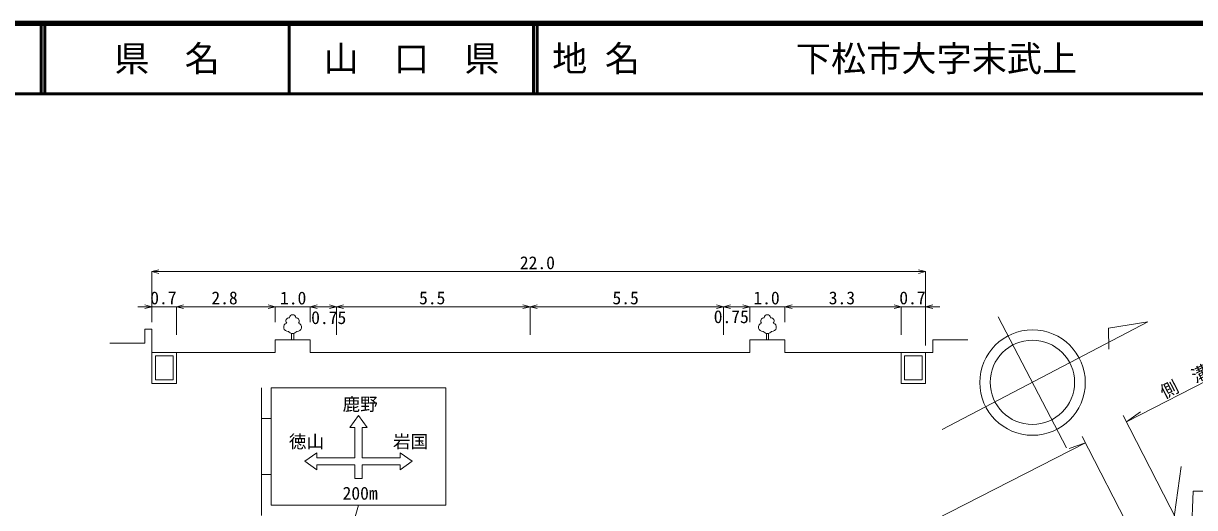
# Model space of a CAD drawing. Units: millimetres, scale not verified, with parts at other scales. Extents: x 40000 to 680000, y 20000 to 380000.
# Drawn here: x 295208 to 461713, y 311122 to 380000 of the extents above; entities that cross this region are included whole.
import ezdxf
from ezdxf.enums import TextEntityAlignment as Align

# ---------------------------------------------------------------- set-up
doc = ezdxf.new("R2010")
doc.units = ezdxf.units.MM
doc.header["$LTSCALE"] = 1000
for name, color, linetype, lineweight in [('M-BGD', 7, 'Continuous', 13), ('M-BMK-SRVR', 3, 'Continuous', 13), ('M-STR-HTXT', 7, 'Continuous', 13), ('M-STR-STRC', 7, 'Continuous', 13), ('M-TTL', 2, 'Continuous', 140), ('M-TTL-LINE', 7, 'Continuous', 50)]:
    doc.layers.add(name, color=color, linetype=linetype, lineweight=lineweight)
doc.layers.add('M-TTL-TXT', color=7, linetype='Continuous')
doc.styles.add('ＭＳ ゴシック', font='')
doc.styles.get('ＭＳ ゴシック').set_extended_font_data('MS Gothic')

msp = doc.modelspace()

# ---------------------------------------------------------------- linework, layer by layer
at = {"layer": 'M-BGD'}
for p, q in [((333330, 334990), (333330, 335905)), ((333630, 334990), (333630, 335905)), ((400830, 334990), (400830, 335905)), ((401130, 334990), (401130, 335905))]:
    msp.add_line(p, q, dxfattribs=at)
for points in [[(429480, 334990), (424480, 334990), (424480, 333190), (403480, 333190), (403480, 334990), (398480, 334990), (398480, 333190), (335980, 333190), (335980, 334990), (330980, 334990), (330980, 333190), (313480, 333190), (313480, 336490), (312480, 336490), (312480, 334490), (307480, 334490)], [(440596, 307885), (440394, 305822), (457895, 303307), (459814, 316976)]]:
    msp.add_lwpolyline(points, dxfattribs=at)
for points in [[(313480, 333190), (316980, 333190), (316980, 328790), (313480, 328790)], [(423480, 333190), (419980, 333190), (419980, 328790), (423480, 328790)], [(313980, 332690), (316480, 332690), (316480, 329290), (313980, 329290)], [(422980, 332690), (420480, 332690), (420480, 329290), (422980, 329290)]]:
    msp.add_lwpolyline(points, close=True, dxfattribs=at)
for centre, radius, start, end in [((332973, 337669), 450, 82.75408, 222.76049), ((333480, 338115), 450, 0, 180), ((333987, 337669), 450, 317.23951, 97.24592), ((400473, 337669), 450, 82.75408, 222.76049), ((400980, 338115), 450, 0, 180), ((401487, 337669), 450, 317.23951, 97.24592), ((332804, 336785), 600, 105.61171, 277.24592), ((334156, 336785), 600, 262.75408, 74.38829), ((400304, 336785), 600, 105.61171, 277.24592), ((401656, 336785), 600, 262.75408, 74.38829), ((333480, 336640), 750, 216.8699, 323.1301), ((400980, 336640), 750, 216.8699, 323.1301)]:
    msp.add_arc(centre, radius, start, end, dxfattribs=at)
at = {"layer": 'M-BMK-SRVR'}
for p, q in [((433784, 338244), (443526, 319641)), ((425810, 322216), (455070, 337538)), ((455070, 337538), (449474, 336646)), ((449474, 336646), (449525, 333646))]:
    msp.add_line(p, q, dxfattribs=at)
for centre, radius in [((438675, 328905), 7500), ((438655, 328942), 6000)]:
    msp.add_circle(centre, radius, dxfattribs=at)
at = {"layer": 'M-STR-HTXT'}
for p, q in [((313480, 344690), (314480, 344957)), ((313480, 337490), (313480, 344700)), ((313480, 344690), (423480, 344690)), ((313480, 344690), (314480, 344423)), ((423480, 344690), (422480, 344957)), ((423480, 344690), (422480, 344423)), ((423480, 334190), (423480, 344700)), ((313480, 339690), (311480, 339690)), ((313480, 339690), (312480, 339957)), ((313480, 339690), (312480, 339423)), ((316980, 339690), (313480, 339690)), ((316980, 339690), (317980, 339957)), ((316980, 339690), (317980, 339957)), ((316980, 335690), (316980, 339700)), ((330980, 339690), (316980, 339690)), ((316980, 339690), (317980, 339423)), ((316980, 339690), (318980, 339690)), ((316980, 339690), (317980, 339423)), ((330980, 339690), (328980, 339690)), ((330980, 339690), (329980, 339957)), ((330980, 339690), (329980, 339957)), ((330980, 339690), (329980, 339423)), ((330980, 339690), (329980, 339423)), ((330980, 337490), (330980, 339700)), ((335980, 339690), (330980, 339690)), ((335980, 339690), (336980, 339957)), ((335980, 339690), (336980, 339957)), ((335980, 337490), (335980, 339700)), ((335980, 339690), (339730, 339690)), ((335980, 339690), (336980, 339423)), ((335980, 339690), (337980, 339690)), ((335980, 339690), (336980, 339423)), ((339730, 339690), (338730, 339957)), ((339730, 339690), (338730, 339423)), ((339730, 339690), (340730, 339957)), ((339730, 335690), (339730, 339700)), ((339730, 339690), (367230, 339690)), ((339730, 339690), (340730, 339423)), ((367230, 339690), (366230, 339957)), ((367230, 339690), (366230, 339423)), ((367230, 339690), (368230, 339957)), ((367230, 335690), (367230, 339700)), ((367230, 339690), (394730, 339690)), ((367230, 339690), (368230, 339423)), ((394730, 339690), (393730, 339957)), ((394730, 339690), (393730, 339423)), ((394730, 339690), (395730, 339957)), ((394730, 335690), (394730, 339700)), ((394730, 339690), (398480, 339690)), ((394730, 339690), (395730, 339423)), ((398480, 339690), (396480, 339690)), ((398480, 339690), (397480, 339957)), ((398480, 339690), (397480, 339957)), ((398480, 339690), (397480, 339423)), ((398480, 339690), (397480, 339423)), ((398480, 337490), (398480, 339700)), ((398480, 339690), (403480, 339690)), ((403480, 339690), (404480, 339957)), ((403480, 339690), (404480, 339957)), ((403480, 337490), (403480, 339700)), ((403480, 339690), (405480, 339690)), ((403480, 339690), (404480, 339423)), ((403480, 339690), (419980, 339690)), ((403480, 339690), (404480, 339423)), ((419980, 339690), (417980, 339690)), ((419980, 339690), (418980, 339957)), ((419980, 339690), (418980, 339957)), ((419980, 339690), (418980, 339423)), ((419980, 339690), (418980, 339423)), ((419980, 335690), (419980, 339700)), ((419980, 339690), (423480, 339690)), ((423480, 339690), (424480, 339957)), ((423480, 339690), (425480, 339690)), ((423480, 339690), (424480, 339423)), ((452022, 323336), (478709, 337040)), ((452022, 323336), (454028, 324751)), ((464679, 298687), (451565, 324226)), ((424800, 309358), (446191, 320342)), ((446191, 320342), (443873, 319536)), ((458762, 295862), (445735, 321232)), ((460772, 295130), (461530, 313450)), ((461530, 313450), (481329, 313450)), ((330967, 269681), (342846, 311486))]:
    msp.add_line(p, q, dxfattribs=at)
at = {"layer": 'M-STR-STRC'}
for p, q in [((329040, 328153), (329040, 310020)), ((330429, 328153), (355263, 328153)), ((330429, 328153), (330429, 311486)), ((355263, 328153), (355263, 311486)), ((329040, 323813), (330429, 323813)), ((341631, 322506), (342846, 324242)), ((342846, 324242), (344061, 322506)), ((342325, 322506), (341631, 322506)), ((342325, 318224), (342325, 322506)), ((342325, 318224), (342325, 322506)), ((342325, 318224), (342325, 322506)), ((342325, 318224), (342325, 322506)), ((343367, 322506), (343367, 318224)), ((343367, 322506), (343367, 318224)), ((343367, 322506), (343367, 318224)), ((344061, 322506), (343367, 322506)), ((343367, 318224), (343367, 322506)), ((335207, 317703), (336943, 318919)), ((336943, 318919), (336943, 318224)), ((336943, 318919), (336943, 318224)), ((336943, 318224), (342325, 318224)), ((336943, 318224), (342325, 318224)), ((336943, 318224), (342325, 318224)), ((336943, 318224), (342325, 318224)), ((343367, 318224), (348749, 318224)), ((343367, 318224), (348749, 318224)), ((343367, 318224), (348749, 318224)), ((343367, 318224), (348749, 318224)), ((348749, 318919), (350485, 317703)), ((348749, 318224), (348749, 318919)), ((336943, 316488), (335207, 317703)), ((342325, 317183), (336943, 317183)), ((342325, 317183), (336943, 317183)), ((342325, 317183), (336943, 317183)), ((336943, 317183), (342325, 317183)), ((336943, 317183), (336943, 316488)), ((342325, 315284), (342325, 317183)), ((342325, 315284), (342325, 317183)), ((342325, 317183), (342325, 315284)), ((342325, 315284), (342325, 317183)), ((348749, 317183), (343367, 317183)), ((348749, 317183), (343367, 317183)), ((348749, 317183), (343367, 317183)), ((343367, 317183), (348749, 317183)), ((343367, 317183), (343367, 315284)), ((343367, 315284), (343367, 317183)), ((350485, 317703), (348749, 316488)), ((348749, 316488), (348749, 317183)), ((329040, 315826), (330429, 315826)), ((342325, 315284), (343367, 315284)), ((330429, 311486), (355263, 311486))]:
    msp.add_line(p, q, dxfattribs=at)
for points in [[(342325, 322506), (341631, 322506), (342846, 324242), (344061, 322506), (343367, 322506)], [(342325, 322506), (341631, 322506), (342846, 324242), (344061, 322506), (343367, 322506)], [(342325, 322506), (341631, 322506), (342846, 324242), (344061, 322506), (343367, 322506)], [(335207, 317703), (336943, 318919), (336943, 318224)], [(336943, 317183), (336943, 316488), (335207, 317703), (336943, 318919)], [(335207, 317703), (336943, 318919), (336943, 318224)], [(348749, 318224), (348749, 318919), (350485, 317703), (348749, 316488), (348749, 317183)], [(348749, 318224), (348749, 318919), (350485, 317703), (348749, 316488), (348749, 317183)], [(348749, 318224), (348749, 318919), (350485, 317703), (348749, 316488), (348749, 317183)], [(336943, 317183), (336943, 316488), (335207, 317703)], [(336943, 317183), (336943, 316488), (335207, 317703)], [(343367, 317183), (343367, 315284), (342325, 315284), (342325, 317183)], [(343367, 317183), (343367, 315284), (342325, 315284), (342325, 317183)], [(343367, 317183), (343367, 315284), (342325, 315284), (342325, 317183)], [(343367, 317183), (343367, 315284), (342325, 315284)], [(343367, 317183), (343367, 315284), (342325, 315284)]]:
    msp.add_lwpolyline(points, dxfattribs=at)
at = {"layer": 'M-TTL'}
msp.add_line((680000, 380000), (40000, 380000), dxfattribs=at)
at = {"layer": 'M-TTL-LINE'}
for p, q in [((297750, 380000), (297750, 370000)), ((298250, 380000), (298250, 370000)), ((333000, 380000), (333000, 370000)), ((367750, 380000), (367750, 370000)), ((368250, 380000), (368250, 370000)), ((40000, 370000), (680000, 370000))]:
    msp.add_line(p, q, dxfattribs=at)

# ---------------------------------------------------------------- texts
at = {"layer": 'M-STR-HTXT', "style": 'ＭＳ ゴシック'}
for s, p in [('22.0', (368282, 345954)), ('0.7', (315105, 340954)), ('2.8', (323804, 340954)), ('1.0', (333557, 340936)), ('5.5', (353324, 340954)), ('5.5', (380824, 340954)), ('1.0', (400856, 340946)), ('3.3', (411574, 340954)), ('0.7', (421605, 340954)), ('0.75', (338611, 338150)), ('0.75', (395842, 338280))]:
    msp.add_text(s, height=1833, dxfattribs=at).set_placement(p, align=Align.MIDDLE_CENTER)
msp.add_text('側\u3000溝\u3000L=30.0', height=1833, rotation=27.18, dxfattribs=at).set_placement((465436, 330050), align=Align.BOTTOM_CENTER)
at = {"layer": 'M-STR-STRC', "style": 'ＭＳ ゴシック'}
for s, p in [('鹿野', (340582, 324366)), ('徳山', (332943, 319042)), ('岩国', (347749, 319042)), ('200m', (340582, 311698))]:
    msp.add_text(s, height=1833, dxfattribs=at).set_placement(p, align=Align.BOTTOM_LEFT)
at = {"layer": 'M-TTL-TXT', "style": 'ＭＳ ゴシック'}
for s, p in [('県\u3000名', (315625, 375000)), ('山\u3000口\u3000県', (350375, 375000))]:
    msp.add_text(s, height=3666, dxfattribs=at).set_placement(p, align=Align.MIDDLE_CENTER)
for s, p in [('地 名', (370380, 375000)), ('下松市大字末武上', (405024, 375000))]:
    msp.add_text(s, height=3666, dxfattribs=at).set_placement(p, align=Align.MIDDLE_LEFT)

doc.saveas('drawing.dxf')
